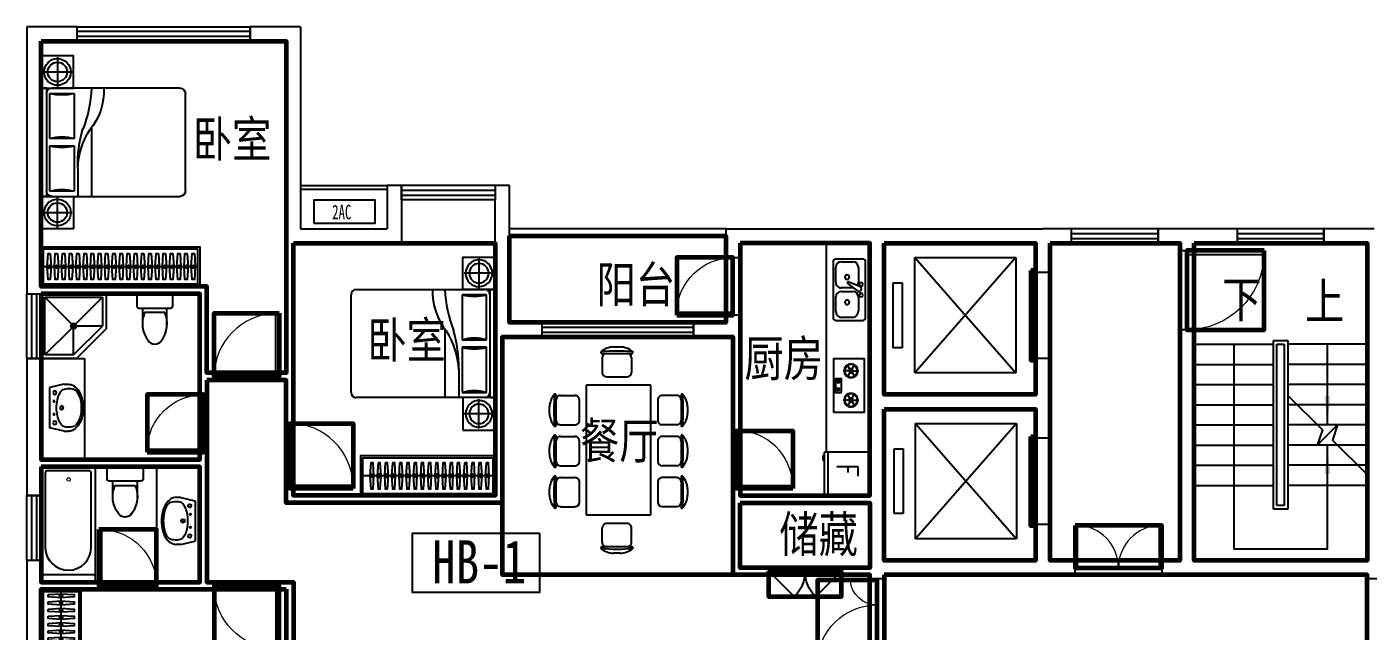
# Model space of a CAD drawing. Extents: x 4921149 to 4951650, y -958995 to -939494.
# Drawn here: x 4921149 to 4939764, y -947875 to -939494 of the extents above; entities that cross this region are included whole.
import ezdxf

# ---------------------------------------------------------------- set-up
doc = ezdxf.new("R2010")
doc.units = 0
doc.header["$MEASUREMENT"] = 0
doc.layers.get('0').update_dxf_attribs({"linetype": 'CONTINUOUS'})
for name, color, linetype in [('Balcony(阳台)', 11, 'CONTINUOUS'), ('Elec(电器)', 33, 'CONTINUOUS'), ('Furniture(家具)', 8, 'CONTINUOUS'), ('Lvtry(厨卫)', 136, 'CONTINUOUS'), ('STAIR', 3, 'CONTINUOUS'), ('Stair(楼梯)', 3, 'CONTINUOUS'), ('Text(文字)', 7, 'CONTINUOUS'), ('WALL', 2, 'CONTINUOUS'), ('WINDOW', 4, 'CONTINUOUS'), ('文字注明', 211, 'CONTINUOUS'), ('百叶', 24, 'CONTINUOUS')]:
    doc.layers.add(name, color=color, linetype=linetype)
for name, color, linetype, lineweight in [('GT_储藏间', 50, 'CONTINUOUS', 60), ('GT_卧室', 1, 'CONTINUOUS', 60), ('GT_卫生间', 5, 'CONTINUOUS', 60), ('GT_厨房', 4, 'CONTINUOUS', 60), ('GT_楼梯', 130, 'CONTINUOUS', 60), ('GT_电梯', 150, 'CONTINUOUS', 60), ('GT_过道', 30, 'CONTINUOUS', 60), ('GT_门', 245, 'CONTINUOUS', 60), ('GT_阳台', 6, 'CONTINUOUS', 60), ('GT_餐厅', 3, 'CONTINUOUS', 60)]:
    doc.layers.add(name, color=color, linetype=linetype, lineweight=lineweight)
doc.styles.add('-黑体', font='simhei.ttf', dxfattribs={"width": 0.8})
doc.styles.add('_ZBHZ', font='simhei.ttf', dxfattribs={"width": 0.8})

# ---------------------------------------------------------------- blocks, each defined once
blk = doc.blocks.new('空调室外机1')
at = {"ltscale": 0.5}
blk.add_lwpolyline([(0, -320), (850, -320), (850, 0), (0, 0)], close=True, dxfattribs=at)
at = {"ltscale": 0.5, "style": '_ZBHZ', "width": 0.65}
blk.add_text('2AC', height=200, dxfattribs=at).set_placement((253, -265))
blk = doc.blocks.new('_ARROW')
blk.add_solid([(0, 0), (-1, 0.1), (-1, -0.1)])
blk = doc.blocks.new('ccc')
at = {"layer": 'Furniture(家具)'}
for p, q in [((-225, 1180), (-225, 770)), ((-20, 975), (-430, 975)), ((-1928, 750), (-145, 750)), ((-72, 750), (-72, -750)), ((-72, 750), (0, 750)), ((0, 750), (0, -750)), ((-2000, -678), (-2000, 678)), ((-458, 678), (-458, 51)), ((-120, 678), (-458, 678)), ((-120, 51), (-120, 678)), ((-699, 196), (-699, -750)), ((-458, 51), (-120, 51)), ((-458, -51), (-458, -678)), ((-120, -51), (-458, -51)), ((-120, -678), (-120, -51)), ((-506, -352), (-506, -750)), ((-458, -678), (-120, -678)), ((-145, -750), (-1928, -750)), ((-450, -750), (-450, -1200)), ((0, -750), (-450, -750)), ((-225, -1180), (-225, -770)), ((-72, -750), (0, -750)), ((0, -1200), (0, -750)), ((-20, -975), (-430, -975)), ((-450, -1200), (0, -1200))]:
    blk.add_line(p, q, dxfattribs=at)
blk.add_lwpolyline([(-450, 750), (-450, 1200), (0, 1200), (0, 750)], close=True, dxfattribs=at)
for centre, radius, start, end in [((-225, 975), 185, 180.2522, 180), ((-225, 975), 135, 180.3469, 180), ((-1928, 678), 72.3, 90, 180), ((-18, 714), 852, 177.5673, 219.5461), ((1073, 831), 1773, 182.616, 201.4069), ((-145, 678), 72.3, 0, 90), ((-289, 1256), 602, 253.7398, 286.2602), ((-1574, -406), 1069, 2.229, 32.7075), ((-2367, -330), 1861, 359.3228, 16.0392), ((-289, -527), 602, 73.7398, 106.2602), ((-289, 527), 602, 253.7398, 286.2602), ((-1928, -678), 72.3, 180, 270), ((-289, -1256), 602, 73.7398, 106.2602), ((-145, -678), 72.3, 270, 0), ((-225, -975), 185, 180, 179.7478), ((-225, -975), 135, 180, 179.6531)]:
    blk.add_arc(centre, radius, start, end, dxfattribs=at)
blk = doc.blocks.new('*U33')
blk.add_line((-970, -275), (1170, -275))
for points in [[(-1000, 0), (1200, 0), (1200, -550), (-1000, -550)], [(-970, -30), (1170, -30), (1170, -520), (-970, -520)]]:
    blk.add_lwpolyline(points, close=True)
at = {"elevation": 0}
for points in [[(-874, -95), (-862, -275), (-874, -455), (-906, -455), (-918, -275), (-906, -95)], [(-774, -95), (-762, -275), (-774, -455), (-806, -455), (-818, -275), (-806, -95)], [(-674, -95), (-662, -275), (-674, -455), (-706, -455), (-718, -275), (-706, -95)], [(-574, -95), (-562, -275), (-574, -455), (-606, -455), (-618, -275), (-606, -95)], [(-474, -95), (-462, -275), (-474, -455), (-506, -455), (-518, -275), (-506, -95)], [(-374, -95), (-362, -275), (-374, -455), (-406, -455), (-418, -275), (-406, -95)], [(-274, -95), (-262, -275), (-274, -455), (-306, -455), (-318, -275), (-306, -95)], [(-174, -95), (-162, -275), (-174, -455), (-206, -455), (-218, -275), (-206, -95)], [(-74, -95), (-62, -275), (-74, -455), (-106, -455), (-118, -275), (-106, -95)], [(26, -95), (38, -275), (26, -455), (-6, -455), (-18, -275), (-6, -95)], [(126, -95), (138, -275), (126, -455), (94, -455), (82, -275), (94, -95)], [(226, -95), (238, -275), (226, -455), (194, -455), (182, -275), (194, -95)], [(326, -95), (338, -275), (326, -455), (294, -455), (282, -275), (294, -95)], [(426, -95), (438, -275), (426, -455), (394, -455), (382, -275), (394, -95)], [(526, -95), (538, -275), (526, -455), (494, -455), (482, -275), (494, -95)], [(626, -95), (638, -275), (626, -455), (594, -455), (582, -275), (594, -95)], [(726, -95), (738, -275), (726, -455), (694, -455), (682, -275), (694, -95)], [(826, -95), (838, -275), (826, -455), (794, -455), (782, -275), (794, -95)], [(926, -95), (938, -275), (926, -455), (894, -455), (882, -275), (894, -95)], [(1026, -95), (1038, -275), (1026, -455), (994, -455), (982, -275), (994, -95)], [(1126, -95), (1138, -275), (1126, -455), (1094, -455), (1082, -275), (1094, -95)]]:
    blk.add_lwpolyline(points, close=True, dxfattribs=at)
at = {"ltscale": 15, "elevation": 0}
for points in [[(-894, -255), (-886, -255), (-886, -295), (-894, -295)], [(-794, -255), (-786, -255), (-786, -295), (-794, -295)], [(-694, -255), (-686, -255), (-686, -295), (-694, -295)], [(-594, -255), (-586, -255), (-586, -295), (-594, -295)], [(-494, -255), (-486, -255), (-486, -295), (-494, -295)], [(-394, -255), (-386, -255), (-386, -295), (-394, -295)], [(-294, -255), (-286, -255), (-286, -295), (-294, -295)], [(-194, -255), (-186, -255), (-186, -295), (-194, -295)], [(-94, -255), (-86, -255), (-86, -295), (-94, -295)], [(6, -255), (14, -255), (14, -295), (6, -295)], [(106, -255), (114, -255), (114, -295), (106, -295)], [(206, -255), (214, -255), (214, -295), (206, -295)], [(306, -255), (314, -255), (314, -295), (306, -295)], [(406, -255), (414, -255), (414, -295), (406, -295)], [(506, -255), (514, -255), (514, -295), (506, -295)], [(606, -255), (614, -255), (614, -295), (606, -295)], [(706, -255), (714, -255), (714, -295), (706, -295)], [(806, -255), (814, -255), (814, -295), (806, -295)], [(906, -255), (914, -255), (914, -295), (906, -295)], [(1006, -255), (1014, -255), (1014, -295), (1006, -295)], [(1106, -255), (1114, -255), (1114, -295), (1106, -295)]]:
    blk.add_lwpolyline(points, close=True, dxfattribs=at)
blk = doc.blocks.new('*U36')
blk.add_line((-970, -275), (-130, -275))
for points in [[(-1000, 0), (-100, 0), (-100, -550), (-1000, -550)], [(-970, -30), (-130, -30), (-130, -520), (-970, -520)]]:
    blk.add_lwpolyline(points, close=True)
at = {"elevation": 0}
for points in [[(-874, -95), (-862, -275), (-874, -455), (-906, -455), (-918, -275), (-906, -95)], [(-774, -95), (-762, -275), (-774, -455), (-806, -455), (-818, -275), (-806, -95)], [(-674, -95), (-662, -275), (-674, -455), (-706, -455), (-718, -275), (-706, -95)], [(-574, -95), (-562, -275), (-574, -455), (-606, -455), (-618, -275), (-606, -95)], [(-474, -95), (-462, -275), (-474, -455), (-506, -455), (-518, -275), (-506, -95)], [(-374, -95), (-362, -275), (-374, -455), (-406, -455), (-418, -275), (-406, -95)], [(-274, -95), (-262, -275), (-274, -455), (-306, -455), (-318, -275), (-306, -95)], [(-174, -95), (-162, -275), (-174, -455), (-206, -455), (-218, -275), (-206, -95)]]:
    blk.add_lwpolyline(points, close=True, dxfattribs=at)
at = {"ltscale": 15, "elevation": 0}
for points in [[(-894, -255), (-886, -255), (-886, -295), (-894, -295)], [(-794, -255), (-786, -255), (-786, -295), (-794, -295)], [(-694, -255), (-686, -255), (-686, -295), (-694, -295)], [(-594, -255), (-586, -255), (-586, -295), (-594, -295)], [(-494, -255), (-486, -255), (-486, -295), (-494, -295)], [(-394, -255), (-386, -255), (-386, -295), (-394, -295)], [(-294, -255), (-286, -255), (-286, -295), (-294, -295)], [(-194, -255), (-186, -255), (-186, -295), (-194, -295)]]:
    blk.add_lwpolyline(points, close=True, dxfattribs=at)
blk = doc.blocks.new('$plan$00001638')
for p, q in [((1415, 319), (375, 319)), ((1444, -289), (1445, 289)), ((387, -319), (1414, -319))]:
    blk.add_line(p, q)
blk.add_lwpolyline([(0, 375), (1500, 375), (1500, -375), (0, -375)], close=True)
at = {"lineweight": 13}
blk.add_circle((1324, -6), 25, dxfattribs=at)
for centre, radius, start, end in [((383, 0), 319, 91.3982, 270.6999), ((1415, 289), 30, 359.9714, 89.9956), ((1414, -289), 30, 270.0057, 359.9714)]:
    blk.add_arc(centre, radius, start, end)
blk = doc.blocks.new('$plan$00001613')
at = {"layer": 'Lvtry(厨卫)'}
for p, q in [((-260, -140), (-260, 140)), ((-200, 170), (-200, -170))]:
    blk.add_line(p, q, dxfattribs=at)
blk.add_lwpolyline([(-430, -170), (-200, -170), (-200, -220, 0.414214), (-170, -250), (-30, -250, 0.414214), (0, -220), (0, 220, 0.414214), (-30, 250), (-170, 250, 0.414214), (-200, 220), (-200, 170), (-430, 170)], format="xyb", dxfattribs=at)
for centre, radius, start, end in [((-590, 0), 110, 123.4509, 236.5491), ((-413, -227), 398, 67.4505, 126.6381), ((-413, 227), 398, 233.3619, 292.5495)]:
    blk.add_arc(centre, radius, start, end, dxfattribs=at)
blk = doc.blocks.new('$plan$00000344')
for p, q in [((-280, -10), (-280, 0)), ((280, 0), (280, -10)), ((-251, -189), (-251, -186)), ((-248, -183), (-250, -185))]:
    blk.add_line(p, q)
for points in [[(-280, 0), (280, 0)], [(-326, -200), (-280, -5)], [(326, -204), (280, -5)]]:
    blk.add_lwpolyline(points)
for points in [[(253, -188, 0.098208), (193, -141, 0.066287), (110, -111, 0.052428), (0, -100, 0.052428), (-110, -111, 0.066287), (-193, -141, 0.093876), (-251, -186, 0.171377)], [(-326, -200, 0.008223), (-326, -204, 0.149285)], [(-326, -266, 0.149285), (-304, -337, 0.107079), (-231, -408, 0.075625), (-131, -450, 0.062436), (-1, -467, 0.062436), (130, -452, 0.075625), (230, -410, 0.107079), (304, -339, 0.149285), (326, -268, 0.005205), (326, -266, 0.086596)], [(-250, -358, 0.091341), (-193, -401, 0.066287), (-110, -431, 0.052428), (0, -442, 0.052428), (110, -431, 0.066287), (193, -401, 0.091756), (250, -358, 0.171377)]]:
    blk.add_lwpolyline(points, format="xyb")
at = {"flags": 128}
for points in [[(-326, -204), (-326, -268)], [(326, -204), (326, -268)]]:
    blk.add_lwpolyline(points, dxfattribs=at)
for points in [[(-253, -188, 0.172546), (-250, -358, 0.726395)], [(253, -188, -0.172546), (250, -358, -0.726395)]]:
    blk.add_lwpolyline(points, format="xyb", dxfattribs=at)
for centre, radius in [((-210, -75), 24), ((-210, -75), 24), ((-210, -75), 24), ((-90, -65), 10), ((0, -170), 25), ((90, -65), 10), ((210, -75), 24)]:
    blk.add_circle(centre, radius)
at = {"lineweight": 13}
blk.add_circle((0, -170), 15, dxfattribs=at)
blk.add_arc((-250, -186), 1, 131.3224, 180)
blk = doc.blocks.new('*U35')
blk.add_line((-970, -275), (841, -275))
for points in [[(-1000, 0), (871, 0), (871, -550), (-1000, -550)], [(-970, -30), (841, -30), (841, -520), (-970, -520)]]:
    blk.add_lwpolyline(points, close=True)
at = {"elevation": 0}
for points in [[(-874, -95), (-862, -275), (-874, -455), (-906, -455), (-918, -275), (-906, -95)], [(-774, -95), (-762, -275), (-774, -455), (-806, -455), (-818, -275), (-806, -95)], [(-674, -95), (-662, -275), (-674, -455), (-706, -455), (-718, -275), (-706, -95)], [(-574, -95), (-562, -275), (-574, -455), (-606, -455), (-618, -275), (-606, -95)], [(-474, -95), (-462, -275), (-474, -455), (-506, -455), (-518, -275), (-506, -95)], [(-374, -95), (-362, -275), (-374, -455), (-406, -455), (-418, -275), (-406, -95)], [(-274, -95), (-262, -275), (-274, -455), (-306, -455), (-318, -275), (-306, -95)], [(-174, -95), (-162, -275), (-174, -455), (-206, -455), (-218, -275), (-206, -95)], [(-74, -95), (-62, -275), (-74, -455), (-106, -455), (-118, -275), (-106, -95)], [(26, -95), (38, -275), (26, -455), (-6, -455), (-18, -275), (-6, -95)], [(126, -95), (138, -275), (126, -455), (94, -455), (82, -275), (94, -95)], [(226, -95), (238, -275), (226, -455), (194, -455), (182, -275), (194, -95)], [(326, -95), (338, -275), (326, -455), (294, -455), (282, -275), (294, -95)], [(426, -95), (438, -275), (426, -455), (394, -455), (382, -275), (394, -95)], [(526, -95), (538, -275), (526, -455), (494, -455), (482, -275), (494, -95)], [(626, -95), (638, -275), (626, -455), (594, -455), (582, -275), (594, -95)], [(726, -95), (738, -275), (726, -455), (694, -455), (682, -275), (694, -95)]]:
    blk.add_lwpolyline(points, close=True, dxfattribs=at)
at = {"ltscale": 15, "elevation": 0}
for points in [[(-894, -255), (-886, -255), (-886, -295), (-894, -295)], [(-794, -255), (-786, -255), (-786, -295), (-794, -295)], [(-694, -255), (-686, -255), (-686, -295), (-694, -295)], [(-594, -255), (-586, -255), (-586, -295), (-594, -295)], [(-494, -255), (-486, -255), (-486, -295), (-494, -295)], [(-394, -255), (-386, -255), (-386, -295), (-394, -295)], [(-294, -255), (-286, -255), (-286, -295), (-294, -295)], [(-194, -255), (-186, -255), (-186, -295), (-194, -295)], [(-94, -255), (-86, -255), (-86, -295), (-94, -295)], [(6, -255), (14, -255), (14, -295), (6, -295)], [(106, -255), (114, -255), (114, -295), (106, -295)], [(206, -255), (214, -255), (214, -295), (206, -295)], [(306, -255), (314, -255), (314, -295), (306, -295)], [(406, -255), (414, -255), (414, -295), (406, -295)], [(506, -255), (514, -255), (514, -295), (506, -295)], [(606, -255), (614, -255), (614, -295), (606, -295)], [(706, -255), (714, -255), (714, -295), (706, -295)]]:
    blk.add_lwpolyline(points, close=True, dxfattribs=at)
blk = doc.blocks.new('$plan$00002156')
for p, q in [((-450, 450, 0), (450, 450, 0)), ((-450, -450, 0), (-450, 450, 0)), ((-400, 400, 0), (400, 400, 0)), ((-400, 400, 0), (-26.2175, 26.2175, 0)), ((-400, -400, 0), (-400, 400, 0)), ((26.4075, 26.41, 0), (400, 400, 0)), ((400, 400, 0), (400, 0, 0)), ((450, 450, 0), (450, -37.5, 0)), ((0, 0, 0), (-25, 0, 0)), ((0, 0, 0), (0, 25, 0)), ((25, 0, 0), (0, 0, 0)), ((0, -25, 0), (0, 0, 0)), ((0, -400, 0), (400, 0, 0)), ((400, 0, 0), (37.5, 0, 0)), ((-400, -400, 0), (-26.5225, -26.5225, 0)), ((0, -400, 0), (0, -37.5, 0)), ((37.5, -450, 0), (450, -37.5, 0)), ((37.5, -450, 0), (-450, -450, 0)), ((0, -400, 0), (-400, -400, 0))]:
    blk.add_line(p, q)
for radius in [37.5, 25]:
    blk.add_circle((0, 0, 0), radius)
blk = doc.blocks.new('hg')
at = {"layer": 'Furniture(家具)'}
for p, q in [((24026026, 58733938), (24026440, 58733938)), ((24026030, 58733878), (24026030, 58733675)), ((24026188, 58734028), (24026278, 58734028)), ((24026435, 58733878), (24026435, 58733675)), ((24026706, 58733497), (24025806, 58733497)), ((24025806, 58733497), (24025806, 58731697)), ((24026091, 58733614), (24026375, 58733614)), ((24026706, 58731697), (24026706, 58733497)), ((24025389, 58732944), (24025389, 58733358)), ((24025449, 58733353), (24025652, 58733353)), ((24027063, 58733353), (24026861, 58733353)), ((24027124, 58733358), (24027124, 58732944)), ((24025299, 58733106), (24025299, 58733195)), ((24025713, 58733009), (24025713, 58733293)), ((24026800, 58733293), (24026800, 58733009)), ((24027214, 58733195), (24027214, 58733106)), ((24025449, 58732948), (24025652, 58732948)), ((24027063, 58732948), (24026861, 58732948)), ((24025389, 58732376), (24025389, 58732790)), ((24025449, 58732785), (24025652, 58732785)), ((24027063, 58732785), (24026861, 58732785)), ((24027124, 58732790), (24027124, 58732376)), ((24025299, 58732538), (24025299, 58732627)), ((24025713, 58732441), (24025713, 58732724)), ((24026800, 58732724), (24026800, 58732441)), ((24027214, 58732627), (24027214, 58732538)), ((24025449, 58732380), (24025652, 58732380)), ((24027063, 58732380), (24026861, 58732380)), ((24025389, 58731807), (24025389, 58732221)), ((24025449, 58732217), (24025652, 58732217)), ((24027063, 58732217), (24026861, 58732217)), ((24027124, 58732221), (24027124, 58731807)), ((24025299, 58731970), (24025299, 58732059)), ((24025713, 58731873), (24025713, 58732156)), ((24026800, 58732156), (24026800, 58731873)), ((24027214, 58732059), (24027214, 58731970)), ((24025449, 58731812), (24025652, 58731812)), ((24027063, 58731812), (24026861, 58731812)), ((24025806, 58731697), (24026706, 58731697)), ((24026030, 58731316), (24026030, 58731518)), ((24026375, 58731579), (24026091, 58731579)), ((24026435, 58731316), (24026435, 58731518)), ((24026440, 58731255), (24026026, 58731255)), ((24026278, 58731165), (24026188, 58731165))]:
    blk.add_line(p, q, dxfattribs=at)
for centre, major_axis, start_param, end_param in [((24026018, 58733953), (6.36, 6.36), 1.49621, 2.75186), ((24026026, 58733956), (12.7, 12.7), 2.75186, 3.926991), ((24026197, 58733744), (256, 123), 1.153547, 1.833551), ((24026233, 58731528), (2441, 0), 1.480078, 1.661511), ((24026091, 58733878), (30.3, 52.7), 0.522128, 2.092924), ((24026269, 58733744), (-263, 108), 4.391834, 5.071839), ((24026375, 58733878), (-30.3, 52.7), 4.190261, 5.761057), ((24026440, 58733956), (-12.7, 12.7), 2.356194, 3.531325), ((24026448, 58733953), (-6.36, 6.36), 3.531325, 4.786975), ((24026091, 58733675), (60.2, 8.3), 3.005249, 4.576045), ((24026375, 58733675), (-60.2, 8.3), 1.707141, 3.277937), ((24025582, 58733187), (-277, 62), -0.489848, 0.190157), ((24027799, 58733151), (-2441, 0), -0.090714, 0.09072), ((24025374, 58733366), (6.36, 6.36), 0.389732, 1.645382), ((24025371, 58733358), (-7.5, 16.4), 4.284801, 5.459931), ((24025449, 58733293), (-60.2, 8.3), -1.434452, 0.136345), ((24025652, 58733293), (60.2, 8.3), -0.136344, 1.434453), ((24026861, 58733293), (-60.2, 8.3), -1.434452, 0.136345), ((24027063, 58733293), (60.2, 8.3), -0.136344, 1.434453), ((24027142, 58733358), (7.5, 16.4), 0.823254, 1.998385), ((24027139, 58733366), (-6.36, 6.36), 4.637803, 5.893453), ((24026930, 58733187), (277, 62), -0.190155, 0.48985), ((24024714, 58733151), (-2441, 0), 3.050879, 3.232313), ((24025582, 58733115), (277, 62), 2.951437, 3.631442), ((24025374, 58732936), (6.36, 6.36), 3.067007, 4.322657), ((24025371, 58732944), (12.7, 12.7), 4.322657, 5.497787), ((24025449, 58733009), (-30.3, 52.7), 1.048668, 2.619465), ((24025652, 58733009), (30.3, 52.7), 3.663721, 5.234517), ((24026861, 58733009), (-30.3, 52.7), 1.048668, 2.619465), ((24027063, 58733009), (30.3, 52.7), 3.663721, 5.234517), ((24027142, 58732944), (-12.7, 12.7), 0.785398, 1.960529), ((24027139, 58732936), (-6.36, 6.36), 1.960529, 3.216179), ((24026930, 58733115), (-277, 62), 2.651744, 3.331749), ((24025582, 58732618), (-277, 62), -0.489848, 0.190157), ((24027799, 58732583), (-2441, 0), -0.090714, 0.09072), ((24025374, 58732798), (6.36, 6.36), 0.389732, 1.645382), ((24025371, 58732790), (-7.5, 16.4), 4.284801, 5.459931), ((24025449, 58732724), (-60.2, 8.3), -1.434452, 0.136345), ((24025652, 58732724), (60.2, 8.3), -0.136344, 1.434453), ((24026861, 58732724), (-60.2, 8.3), -1.434452, 0.136345), ((24027063, 58732724), (60.2, 8.3), -0.136344, 1.434453), ((24027142, 58732790), (7.5, 16.4), 0.823254, 1.998385), ((24027139, 58732798), (-6.36, 6.36), 4.637803, 5.893453), ((24024714, 58732583), (-2441, 0), 3.050879, 3.232313), ((24026930, 58732618), (277, 62), -0.190155, 0.48985), ((24025582, 58732547), (277, 62), 2.951437, 3.631442), ((24025371, 58732376), (12.7, 12.7), 4.322657, 5.497787), ((24025449, 58732441), (24.7, 55.5), 1.989109, 3.559905), ((24025652, 58732441), (-24.7, 55.5), 2.723281, 4.294077), ((24026861, 58732441), (24.7, 55.5), 1.989109, 3.559905), ((24027063, 58732441), (-24.7, 55.5), 2.723281, 4.294077), ((24027142, 58732376), (-12.7, 12.7), 0.785398, 1.960529), ((24026930, 58732547), (-277, 62), 2.651744, 3.331749), ((24025582, 58732050), (-277, 62), -0.489848, 0.190157), ((24027799, 58732014), (-2441, 0), -0.090714, 0.09072), ((24025374, 58732367), (6.36, 6.36), 3.067007, 4.322657), ((24025374, 58732230), (-6.36, 6.36), -1.181064, 0.074586), ((24025371, 58732221), (-12.7, 12.7), 3.926991, 5.102121), ((24025449, 58732156), (-24.7, 55.5), -0.418311, 1.152485), ((24025652, 58732156), (24.7, 55.5), -1.152484, 0.418312), ((24026861, 58732156), (-24.7, 55.5), -0.418311, 1.152485), ((24027063, 58732156), (24.7, 55.5), -1.152484, 0.418312), ((24027142, 58732221), (12.7, 12.7), 1.181064, 2.356194), ((24027139, 58732367), (-6.36, 6.36), 1.960529, 3.216179), ((24027139, 58732230), (6.36, 6.36), 6.208599, 7.464249), ((24026930, 58732050), (277, 62), -0.190155, 0.48985), ((24024714, 58732014), (-2441, 0), 3.050879, 3.232313), ((24025582, 58731979), (277, 62), 2.951437, 3.631442), ((24025371, 58731807), (7.5, 16.4), 3.964847, 5.139977), ((24025449, 58731873), (60.2, 8.3), 3.005249, 4.576045), ((24025652, 58731873), (-60.2, 8.3), 1.707141, 3.277937), ((24026861, 58731873), (60.2, 8.3), 3.005249, 4.576045), ((24027063, 58731873), (-60.2, 8.3), 1.707141, 3.277937), ((24027142, 58731807), (-7.5, 16.4), 1.143208, 2.318338), ((24026930, 58731979), (-277, 62), 2.651744, 3.331749), ((24025374, 58731799), (-6.36, 6.36), 1.49621, 2.75186), ((24027139, 58731799), (6.36, 6.36), 3.531325, 4.786975), ((24026091, 58731518), (-60.2, 8.3), -1.434452, 0.136345), ((24026375, 58731518), (60.2, 8.3), -0.136344, 1.434453), ((24026026, 58731237), (12.7, 12.7), 0.785398, 1.960529), ((24026091, 58731316), (24.7, 55.5), 1.989109, 3.559905), ((24026375, 58731316), (-24.7, 55.5), 2.723281, 4.294077), ((24026440, 58731237), (-12.7, 12.7), 4.322657, 5.497787), ((24026018, 58731241), (-6.36, 6.36), 0.389732, 1.645382), ((24026233, 58733665), (2441, 0), 4.621669, 4.803103), ((24026197, 58731449), (88, 270), 2.745726, 3.425731), ((24026269, 58731449), (-114, 260), 2.758528, 3.438532), ((24026448, 58731241), (6.36, 6.36), 4.637803, 5.893453)]:
    blk.add_ellipse(centre, major_axis=major_axis, ratio=1, start_param=start_param, end_param=end_param, dxfattribs=at)
at = {"layer": 'Furniture(家具)', "width": 0.8, "flags": 9}
for tag in ['YSIZE', 'XSIZE']:
    blk.add_attdef(tag, (24026235, 58732576), '', height=0.45, rotation=270, dxfattribs=at)
blk = doc.blocks.new('*U15')
at = {"linetype": 'Continuous'}
for p, q in [((0, -62), (0, -438)), ((812, -25), (37, -25)), ((112, -125), (325, -125)), ((387, -97), (314, -267)), ((336, -279), (447, -132)), ((422, -84), (440, -94)), ((525, -125), (724, -125)), ((850, -438), (850, -62)), ((37, -363), (37, -200)), ((314, -267), (336, -279)), ((400, -201), (400, -363)), ((450, -363), (450, -200)), ((812, -200), (812, -363)), ((37, -475), (812, -475)), ((325, -438), (112, -438)), ((724, -438), (525, -438))]:
    blk.add_line(p, q, dxfattribs=at)
for centre, radius, start, end in [((37, -62), 37.4, 90, 180), ((112, -200), 74.9, 90, 180), ((350, -87), 25, 1.8055, 0), ((325, -200), 74.9, 56.607, 90), ((410, -106), 25, 60, 159.4623), ((427, -116), 25, 320.5377, 60), ((525, -200), 74.9, 90, 180), ((500, -87), 25, 180, 178.1945), ((726, -212), 86.9, 7.9611, 91.1722), ((812, -62), 37.4, 0, 90), ((112, -363), 74.9, 180, 270), ((250, -281), 31.2, 0.8058, 0), ((325, -363), 74.9, 270, 0), ((525, -363), 74.9, 180, 270), ((600, -281), 31.2, 180, 179.1942), ((726, -351), 86.9, 268.8278, 352.0389), ((37, -438), 37.4, 180, 270), ((812, -438), 37.4, 270, 0)]:
    blk.add_arc(centre, radius, start, end, dxfattribs=at)
blk = doc.blocks.new('*U16')
for p, q in [((148, -218), (78, -178)), ((172, -204), (172, -124)), ((197, -218), (266, -178)), ((553, -218), (484, -178)), ((578, -204), (578, -124)), ((602, -218), (672, -178)), ((148, -246), (78, -286)), ((172, -260), (172, -340)), ((197, -246), (266, -286)), ((553, -246), (484, -286)), ((578, -260), (578, -340)), ((602, -246), (672, -286))]:
    blk.add_line(p, q)
for points in [[(0, -470), (750, -470), (750, -50), (0, -50)], [(279, -365), (465, -365), (465, -447), (279, -447)]]:
    blk.add_lwpolyline(points, close=True)
for centre, radius in [((172, -232), 95.8), ((172, -232), 88.3), ((578, -232), 95.8), ((578, -232), 88.3), ((172, -232), 28.3), ((172, -232), 20.8), ((578, -232), 28.3), ((578, -232), 20.8), ((321, -408), 18.8), ((321, -408), 13.8), ((429, -408), 18.8), ((429, -408), 13.8)]:
    blk.add_circle(centre, radius)
blk = doc.blocks.new('*U18')
for p, q in [((-300, 0), (-300, -630)), ((300, 0), (-300, 0)), ((300, 0), (300, -630)), ((30, -162), (-98, -162)), ((-98, -162), (-98, -457)), ((-21, -303), (-98, -303)), ((300, -580), (-300, -580)), ((300, -630), (-300, -630)), ((-258, -630), (-258, -650)), ((-187, -650), (-258, -650)), ((-187, -630), (-187, -650))]:
    blk.add_line(p, q)
blk = doc.blocks.new('$TCHSYS$WIN2D')
for p, q in [((-0.5, 0.5), (0.5, 0.5)), ((-0.5, 0.5), (-0.5, -0.5)), ((0.5, 0.5), (0.5, -0.5)), ((0.5, 0.1667), (-0.5, 0.1667)), ((0.5, -0.1667), (-0.5, -0.1667)), ((-0.5, -0.5), (0.5, -0.5))]:
    blk.add_line(p, q)
blk = doc.blocks.new('$DorLib2D$00000001')
for p, q in [((0.45, 0.975), (0.5, 0.975)), ((0.45, 0), (0.45, 0.975)), ((0.5, 0), (0.5, 0.975)), ((0.5, 0), (0.45, 0))]:
    blk.add_line(p, q)
at = {"lineweight": 13}
blk.add_arc((0.475, 0), 0.975, 91.4693, 180, dxfattribs=at)
blk = doc.blocks.new('$DorLib2D$00000025')
at = {"const_width": 0.02}
for points in [[(0.481, -0.001), (0.481, 0.691)], [(-0.481, 0.001), (-0.481, 0.308)]]:
    blk.add_lwpolyline(points, dxfattribs=at)
at = {"lineweight": 13}
for centre, radius, start, end in [((0.505, -0.002), 0.699, 91.9397, 179.7238), ((-0.501, 0.003), 0.307, 359.7899, 85.7508)]:
    blk.add_arc(centre, radius, start, end, dxfattribs=at)
blk = doc.blocks.new('$DorLib2D$00000116')
at = {"color": 0}
for p, q in [((-0.5, 0), (-0.146, 0.354)), ((0.5, 0), (0.146, 0.354))]:
    blk.add_line(p, q, dxfattribs=at)
for centre, start, end in [((-0.5, 0), 0, 45), ((0.5, 0), 135, 180)]:
    blk.add_arc(centre, 0.5, start, end, dxfattribs=at)
blk = doc.blocks.new('$TCHSYS$LDOR22D')
for p, q in [((-0.517, 0.833), (-0.017, 0.833)), ((-0.517, 0.833), (-0.517, 0.667)), ((-0.017, 0.833), (-0.017, 0.667)), ((0.017, 0.833), (0.017, 0.667)), ((0.017, 0.833), (0.517, 0.833)), ((0.517, 0.833), (0.517, 0.667)), ((-0.517, 0.667), (-0.017, 0.667)), ((0.017, 0.667), (0.517, 0.667)), ((-0.5, 0.5), (0.5, 0.5))]:
    blk.add_line(p, q)
blk = doc.blocks.new('$DorLib2D$00000002')
for p, q in [((-0.5, 0), (-0.5, 0.4875)), ((-0.475, 0.4875), (-0.5, 0.4875)), ((-0.475, 0), (-0.475, 0.4875)), ((0.475, 0), (0.475, 0.4875)), ((0.475, 0.4875), (0.5, 0.4875)), ((0.5, 0), (0.5, 0.4875)), ((-0.5, 0), (-0.475, 0)), ((0.5, 0), (0.475, 0))]:
    blk.add_line(p, q)
at = {"lineweight": 13}
for centre, start, end in [((-0.4875, 0), 0, 88.53072), ((0.4875, 0), 91.46928, 180)]:
    blk.add_arc(centre, 0.4875, start, end, dxfattribs=at)

msp = doc.modelspace()

# ---------------------------------------------------------------- linework, layer by layer
at = {"layer": 'Balcony(阳台)'}
for p, q in [((4930849, -942295), (4927849, -942295)), ((4930849, -942395), (4927849, -942395))]:
    msp.add_line(p, q, dxfattribs=at)
at = {"layer": 'GT_储藏间'}
msp.add_lwpolyline([(4931049, -946095), (4932849, -946095), (4932849, -946995), (4931049, -946995), (4931049, -946095)], dxfattribs=at)
at = {"layer": 'GT_卧室'}
for points in [[(4921349, -939694), (4924749, -939694), (4924749, -944295), (4923649, -944295), (4923649, -943095), (4921349, -943095), (4921349, -939694)], [(4924849, -942495), (4927649, -942495), (4927649, -945995), (4924849, -945995), (4924849, -942495)], [(4924749, -947295), (4924749, -952395), (4921349, -952395), (4921349, -947295), (4924749, -947295)]]:
    msp.add_lwpolyline(points, dxfattribs=at)
at = {"layer": 'GT_卫生间'}
for points in [[(4921349, -943195), (4921349, -945495), (4923549, -945495), (4923549, -943195), (4921349, -943195)], [(4921349, -945595), (4921349, -947195), (4923549, -947195), (4923549, -945595), (4921349, -945595)]]:
    msp.add_lwpolyline(points, dxfattribs=at)
at = {"layer": 'GT_厨房'}
msp.add_lwpolyline([(4931049, -942495), (4931049, -945995), (4932849, -945995), (4932849, -942495), (4931049, -942495)], dxfattribs=at)
at = {"layer": 'GT_楼梯'}
msp.add_lwpolyline([(4937349, -942495), (4939749, -942495), (4939749, -946895), (4937349, -946895), (4937349, -942495)], dxfattribs=at)
at = {"layer": 'GT_电梯'}
for points in [[(4933049, -942495), (4935149, -942495), (4935149, -944595), (4933049, -944595), (4933049, -942495)], [(4933049, -944795), (4935149, -944795), (4935149, -946895), (4933049, -946895), (4933049, -944795)]]:
    msp.add_lwpolyline(points, dxfattribs=at)
at = {"layer": 'GT_过道'}
for points in [[(4935349, -942495), (4937149, -942495), (4937149, -946895), (4935349, -946895), (4935349, -942495)], [(4923649, -944395), (4923649, -947195), (4924849, -947195), (4924849, -948395), (4932849, -948395), (4932849, -947095), (4927749, -947095), (4927749, -946095), (4924749, -946095), (4924749, -944395), (4923649, -944395)], [(4933049, -947095), (4933049, -948395), (4939749, -948370), (4939749, -947095), (4933049, -947095)]]:
    msp.add_lwpolyline(points, dxfattribs=at)
at = {"layer": 'GT_门'}
for points in [[(4938322, -942595), (4937249, -942595), (4937249, -943695), (4938322, -943695), (4938322, -942595)], [(4930169, -943495), (4930949, -943495), (4930949, -942695), (4930170, -942695), (4930170, -943495)], [(4935083, -942875), (4935083, -944115), (4935116, -944115), (4935116, -942895), (4935116, -942875), (4935083, -942875)], [(4924649, -943467), (4924649, -944345), (4923749, -944345), (4923749, -943467), (4924649, -943467)], [(4922819, -945395), (4923599, -945395), (4923599, -944595), (4922819, -944595), (4922819, -945395)], [(4925677, -945895), (4924799, -945895), (4924799, -944995), (4925677, -944995), (4925677, -945895)], [(4931779, -945895), (4930999, -945895), (4930999, -945095), (4931779, -945095), (4931779, -945895)], [(4935083, -945175), (4935116, -945175), (4935116, -946415), (4935083, -946415), (4935083, -945175)], [(4922149, -946465), (4922149, -947245), (4922949, -947245), (4922949, -946465), (4922149, -946465)], [(4935699, -946410), (4935699, -946995), (4936899, -946995), (4936899, -946410), (4935729, -946410), (4935699, -946410)], [(4931449, -947045), (4932449, -947045), (4932449, -947398), (4931449, -947398), (4931449, -947045)], [(4924649, -948122), (4924649, -947245), (4923749, -947245), (4923749, -948122), (4924649, -948122)], [(4932114, -948322), (4932951, -948322), (4932951, -947168), (4932121, -947168), (4932121, -948322)]]:
    msp.add_lwpolyline(points, dxfattribs=at)
at = {"layer": 'GT_阳台'}
msp.add_lwpolyline([(4927849, -942395), (4930849, -942395), (4930849, -943595), (4927849, -943595), (4927849, -942645), (4927849, -942395)], dxfattribs=at)
at = {"layer": 'GT_餐厅'}
msp.add_lwpolyline([(4930949, -947095), (4927749, -947095), (4927749, -943795), (4930949, -943795), (4930949, -947095)], dxfattribs=at)
at = {"layer": 'Lvtry(厨卫)'}
msp.add_line((4932249, -945395), (4932249, -942495), dxfattribs=at)
for points in [[(4921949, -944095), (4921949, -945495), (4921349, -945495), (4921349, -944095)], [(4921349, -947195), (4921349, -945595), (4922099, -945595), (4922099, -947195)], [(4922949, -945595), (4922949, -947195), (4923549, -947195), (4923549, -945595)]]:
    msp.add_lwpolyline(points, close=True, dxfattribs=at)
at = {"layer": 'STAIR'}
for p, q in [((4933474, -942695), (4934874, -942695)), ((4933474, -944295), (4933474, -942695)), ((4933474, -942695), (4934874, -944295)), ((4934874, -942695), (4933474, -944295)), ((4934874, -942695), (4934874, -944295)), ((4933174, -943045), (4933299, -943045)), ((4933174, -943945), (4933174, -943045)), ((4933299, -943045), (4933299, -943945)), ((4933299, -943945), (4933174, -943945)), ((4934874, -944295), (4933474, -944295)), ((4933484, -944995), (4934884, -944995)), ((4933484, -946595), (4933484, -944995)), ((4933484, -944995), (4934884, -946595)), ((4934884, -944995), (4933484, -946595)), ((4934884, -944995), (4934884, -946595)), ((4933184, -945345), (4933309, -945345)), ((4933184, -946245), (4933184, -945345)), ((4933309, -945345), (4933309, -946245)), ((4933309, -946245), (4933184, -946245)), ((4934884, -946595), (4933484, -946595))]:
    msp.add_line(p, q, dxfattribs=at)
at = {"layer": 'Stair(楼梯)'}
for p, q in [((4937349, -943895), (4938449, -943895)), ((4938449, -946185), (4938449, -943845)), ((4938449, -943845), (4938649, -943845)), ((4938499, -946135), (4938499, -943895)), ((4938499, -943895), (4938599, -943895)), ((4938599, -943895), (4938599, -946135)), ((4938649, -943845), (4938649, -946185)), ((4939749, -943895), (4938649, -943895)), ((4939199, -945015), (4939199, -943895)), ((4937349, -944175), (4938449, -944175)), ((4939749, -944175), (4938649, -944175)), ((4937349, -944455), (4938449, -944455)), ((4939749, -944455), (4938649, -944455)), ((4937349, -944735), (4938449, -944735)), ((4939749, -944735), (4938649, -944735)), ((4937349, -945015), (4938449, -945015)), ((4939749, -945015), (4938649, -945015)), ((4937349, -945295), (4938449, -945295)), ((4939749, -945295), (4938649, -945295)), ((4937349, -945575), (4938449, -945575)), ((4939749, -945575), (4938649, -945575)), ((4937349, -945855), (4938449, -945855)), ((4939749, -945855), (4938649, -945855)), ((4938649, -946185), (4938449, -946185)), ((4938599, -946135), (4938499, -946135))]:
    msp.add_line(p, q, dxfattribs=at)
for points in [[(4937899, -943895), (4937899, -946735), (4939199, -946735), (4939199, -945295)], [(4938649, -944605), (4939129, -945084), (4939058, -945296), (4939341, -945013), (4939270, -945225), (4939749, -945705)]]:
    msp.add_lwpolyline(points, dxfattribs=at)
at = {"layer": 'WALL'}
for p, q in [((4921849, -939494), (4921149, -939494)), ((4921149, -939494), (4921149, -943195)), ((4921849, -939694), (4921849, -939494)), ((4924949, -939494), (4924249, -939494)), ((4924249, -939494), (4924249, -939694)), ((4924949, -939494), (4924949, -942295)), ((4921349, -939694), (4921849, -939694)), ((4921349, -939694), (4921349, -943095)), ((4924249, -939694), (4924749, -939694)), ((4924749, -939694), (4924749, -942395)), ((4926349, -941695), (4926149, -941695)), ((4926149, -941695), (4926149, -942295)), ((4926349, -941895), (4926349, -941695)), ((4927849, -941695), (4927649, -941695)), ((4927649, -941695), (4927649, -941895)), ((4927849, -943595), (4927849, -941695)), ((4926349, -941895), (4926349, -942495)), ((4927649, -943695), (4927649, -941895)), ((4924949, -942295), (4926149, -942295)), ((4930849, -942295), (4930849, -942695)), ((4930849, -942295), (4932949, -942295)), ((4932949, -942295), (4935249, -942295)), ((4935649, -942295), (4935249, -942295)), ((4935649, -942495), (4935649, -942295)), ((4937249, -942295), (4936849, -942295)), ((4936849, -942295), (4936849, -942495)), ((4937949, -942295), (4937249, -942295)), ((4937949, -942495), (4937949, -942295)), ((4939849, -942295), (4939149, -942295)), ((4939149, -942295), (4939149, -942495)), ((4924749, -942395), (4924749, -944295)), ((4924849, -942495), (4924849, -944395)), ((4924849, -942495), (4926349, -942495)), ((4931049, -942695), (4931049, -942495)), ((4931049, -942495), (4932849, -942495)), ((4932849, -942495), (4932849, -944695)), ((4933049, -942495), (4933049, -944595)), ((4933049, -942495), (4935149, -942495)), ((4935149, -942495), (4935149, -942895)), ((4935349, -942895), (4935349, -942495)), ((4935349, -942495), (4935649, -942495)), ((4936849, -942495), (4937149, -942495)), ((4937149, -942495), (4937149, -942595)), ((4937349, -942495), (4937949, -942495)), ((4937349, -942595), (4937349, -942495)), ((4939149, -942495), (4939749, -942495)), ((4939749, -942495), (4939749, -946095)), ((4937149, -942595), (4937349, -942595)), ((4930849, -942695), (4931049, -942695)), ((4935149, -942895), (4935349, -942895)), ((4921149, -943195), (4921349, -943195)), ((4921349, -943095), (4923649, -943095)), ((4921349, -943195), (4923549, -943195)), ((4923549, -943195), (4923549, -944395)), ((4923649, -943095), (4923649, -944295)), ((4928299, -943595), (4927849, -943595)), ((4928299, -943795), (4928299, -943595)), ((4930849, -943595), (4930399, -943595)), ((4930399, -943595), (4930399, -943795)), ((4931049, -943495), (4930849, -943495)), ((4930849, -943495), (4930849, -943595)), ((4931049, -943695), (4931049, -943495)), ((4927649, -945995), (4927649, -943695)), ((4927749, -946095), (4927749, -943795)), ((4927749, -943795), (4928299, -943795)), ((4930399, -943795), (4930949, -943795)), ((4930949, -943795), (4930949, -945095)), ((4931049, -945095), (4931049, -943695)), ((4937349, -943695), (4937149, -943695)), ((4937149, -943695), (4937149, -946895)), ((4937349, -946895), (4937349, -943695)), ((4921349, -944095), (4921149, -944095)), ((4921149, -944095), (4921149, -945595)), ((4921349, -945495), (4921349, -944095)), ((4935349, -944095), (4935149, -944095)), ((4935149, -944095), (4935149, -944595)), ((4935349, -944695), (4935349, -944095)), ((4923749, -944295), (4923649, -944295)), ((4923749, -944395), (4923749, -944295)), ((4924749, -944295), (4924649, -944295)), ((4924649, -944295), (4924649, -944395)), ((4923549, -944395), (4923549, -944595)), ((4923649, -944595), (4923649, -944395)), ((4923649, -944395), (4923749, -944395)), ((4924649, -944395), (4924749, -944395)), ((4924749, -944395), (4924749, -944995)), ((4924849, -944995), (4924849, -944395)), ((4923549, -944595), (4923649, -944595)), ((4932849, -944695), (4932849, -945995)), ((4933049, -944595), (4935149, -944595)), ((4935349, -945195), (4935349, -944695)), ((4933049, -944795), (4933049, -946095)), ((4933049, -944795), (4935149, -944795)), ((4935149, -944795), (4935149, -945195)), ((4924749, -944995), (4924849, -944995)), ((4930949, -945095), (4931049, -945095)), ((4935149, -945195), (4935349, -945195)), ((4923649, -945395), (4923549, -945395)), ((4923549, -945395), (4923549, -945495)), ((4923649, -945595), (4923649, -945395)), ((4921149, -945595), (4921149, -945995)), ((4921349, -945495), (4923549, -945495)), ((4921349, -945595), (4923549, -945595)), ((4921349, -945995), (4921349, -945595)), ((4923549, -945595), (4923549, -947195)), ((4923649, -945595), (4923649, -947195)), ((4921149, -945995), (4921349, -945995)), ((4924849, -945895), (4924749, -945895)), ((4924749, -945895), (4924749, -946095)), ((4924849, -945995), (4924849, -945895)), ((4924849, -945995), (4927649, -945995)), ((4931049, -945895), (4930949, -945895)), ((4930949, -945895), (4930949, -946095)), ((4931049, -945995), (4931049, -945895)), ((4931049, -945995), (4932849, -945995)), ((4924749, -946095), (4927749, -946095)), ((4930949, -947095), (4930949, -946095)), ((4931049, -946995), (4931049, -946095)), ((4931049, -946095), (4932849, -946095)), ((4932849, -946095), (4932849, -946995)), ((4933049, -946095), (4933049, -946895)), ((4939749, -946095), (4939749, -946895)), ((4935349, -946395), (4935149, -946395)), ((4935149, -946395), (4935149, -946895)), ((4935349, -946895), (4935349, -946395)), ((4921349, -946895), (4921149, -946895)), ((4921149, -946895), (4921149, -947295)), ((4921349, -947195), (4921349, -946895)), ((4935149, -946895), (4933049, -946895)), ((4935699, -946895), (4935349, -946895)), ((4935699, -947095), (4935699, -946895)), ((4937149, -946895), (4936899, -946895)), ((4936899, -946895), (4936899, -947095)), ((4939749, -946895), (4937349, -946895)), ((4930949, -947095), (4931449, -947095)), ((4931449, -946995), (4931049, -946995)), ((4931449, -947095), (4931449, -946995)), ((4932849, -946995), (4932449, -946995)), ((4932449, -946995), (4932449, -947095)), ((4932449, -947095), (4932849, -947095)), ((4932849, -947095), (4932849, -947145)), ((4932849, -947145), (4933049, -947145)), ((4935249, -947095), (4933049, -947095)), ((4933049, -947145), (4933049, -947095)), ((4935249, -947095), (4935699, -947095)), ((4936899, -947095), (4937249, -947095)), ((4939749, -947095), (4937249, -947095)), ((4939749, -947095), (4939749, -947145)), ((4939749, -947145), (4939949, -947145)), ((4921149, -947295), (4921149, -952595)), ((4922149, -947195), (4921349, -947195)), ((4921349, -947295), (4922149, -947295)), ((4921349, -947295), (4921349, -952395)), ((4922149, -947295), (4922149, -947195)), ((4923549, -947195), (4922949, -947195)), ((4922949, -947195), (4922949, -947295)), ((4922949, -947295), (4923649, -947295)), ((4923749, -947195), (4923649, -947195)), ((4923649, -947295), (4923749, -947295)), ((4923749, -947295), (4923749, -947195)), ((4924849, -947195), (4924649, -947195)), ((4924649, -947195), (4924649, -947295)), ((4924649, -947295), (4924749, -947295)), ((4924749, -947295), (4924749, -952395)), ((4924849, -947195), (4924849, -952395))]:
    msp.add_line(p, q, dxfattribs=at)
at = {"layer": 'WINDOW'}
for p, q in [((4926349, -942495), (4927649, -942495)), ((4937349, -943695), (4937349, -942595)), ((4930849, -943495), (4930849, -942695)), ((4923549, -944595), (4923549, -945395)), ((4933049, -947145), (4933049, -948345)), ((4939749, -947145), (4939749, -948345))]:
    msp.add_line(p, q, dxfattribs=at)
at = {"layer": '文字注明'}
msp.add_lwpolyline([(4928265, -946518), (4928265, -947341), (4926501, -947341), (4926501, -946518), (4928265, -946518)], dxfattribs=at)
at = {"layer": '百叶'}
for p, q in [((4924949, -941695), (4926149, -941695)), ((4924949, -941745), (4926149, -941745))]:
    msp.add_line(p, q, dxfattribs=at)

# ---------------------------------------------------------------- block references
at = {"layer": 'Elec(电器)'}
msp.add_blockref('空调室外机1', (4925134, -941897), dxfattribs=at)
at = {"layer": 'Furniture(家具)', "xscale": -1}
for name, p in [('ccc', (4921349, -941095)), ('*U35', (4926649, -945445))]:
    msp.add_blockref(name, p, dxfattribs=at)
at = {"layer": 'Furniture(家具)'}
for name, p in [('*U33', (4922349, -942545)), ('ccc', (4927649, -943887)), ('hg', (-19096895, -59677961))]:
    msp.add_blockref(name, p, dxfattribs=at)
at = {"layer": 'Furniture(家具)', "rotation": 90}
msp.add_blockref('*U36', (4921349, -947195), dxfattribs=at)
at = {"layer": 'Lvtry(厨卫)'}
for name, p, rotation in [('*U15', (4932814, -942715), 270), ('$plan$00001613', (4922924, -943195), 90), ('*U18', (4932849, -945695), 270), ('$plan$00001638', (4921724, -947095), 90), ('$plan$00000344', (4923485, -946346), 270)]:
    msp.add_blockref(name, p, dxfattribs=dict(at, rotation=rotation))
msp.add_blockref('$plan$00002156', (4921799, -943645, 0), dxfattribs=at)
at = {"layer": 'Lvtry(厨卫)', "xscale": -1}
for name, p, rotation in [('*U16', (4932819, -944843), 270), ('$plan$00000344', (4921462, -944777), 90), ('$plan$00001613', (4922512, -945595), 270)]:
    msp.add_blockref(name, p, dxfattribs=dict(at, rotation=rotation))
at = {"layer": 'STAIR', "xscale": -1200, "yscale": -200, "zscale": 200, "rotation": 270}
for p in [(4935249, -943495), (4935249, -945795)]:
    msp.add_blockref('$TCHSYS$LDOR22D', p, dxfattribs=at)
at = {"layer": 'Stair(楼梯)', "yscale": 400, "zscale": 400, "rotation": 90}
for p, xscale in [((4939199, -945015), -400), ((4939199, -945295), 400)]:
    msp.add_blockref('_ARROW', p, dxfattribs=dict(at, xscale=xscale))
at = {"layer": 'WINDOW'}
for name, p, xscale, yscale, zscale in [('$TCHSYS$WIN2D', (4923049, -939594), 2400, -200, 2400), ('$DorLib2D$00000001', (4924199, -944345), 900, 900, 900), ('$TCHSYS$WIN2D', (4929349, -943695), -2100, -200, -2100), ('$DorLib2D$00000001', (4924199, -947245), 900, -900, 900)]:
    msp.add_blockref(name, p, dxfattribs=dict(at, xscale=xscale, yscale=yscale, zscale=zscale))
for name, p, xscale, yscale, zscale, rotation in [('$TCHSYS$WIN2D', (4926999, -941795), 1300, -200, 1300, 180), ('$TCHSYS$WIN2D', (4936249, -942395), -1200, -200, -1200, 1.000516e-10), ('$TCHSYS$WIN2D', (4938549, -942395), -1200, -200, -1200, 359.999999999923), ('$DorLib2D$00000001', (4937249, -943145), 1100, -1100, 1100, 90), ('$DorLib2D$00000001', (4930949, -943095), -800, 800, -800, 90), ('$TCHSYS$WIN2D', (4921249, -943645), -900, -200, -900, 269.9990578696747), ('$DorLib2D$00000001', (4923599, -944995), 800, -800, 800, 270.0000000001779), ('$DorLib2D$00000001', (4924799, -945445), 900, 900, 900, 269.9999999998117), ('$DorLib2D$00000001', (4930999, -945495), -800, -800, -800, 90), ('$TCHSYS$WIN2D', (4921249, -946445), -900, 200, -900, 269.9990578696706), ('$DorLib2D$00000001', (4922549, -947245), 800, -800, 800, 180), ('$DorLib2D$00000002', (4936299, -946995), -1200, -1200, -1200, 180), ('$DorLib2D$00000116', (4931949, -947045), -1000, 1000, -1000, 180), ('$DorLib2D$00000025', (4932949, -947745), 1200, -1200, 1200, 270.0000000000712)]:
    msp.add_blockref(name, p, dxfattribs=dict(at, xscale=xscale, yscale=yscale, zscale=zscale, rotation=rotation))

# ---------------------------------------------------------------- texts
at = {"layer": 'Text(文字)', "style": '-黑体', "width": 0.8}
for s, p in [('卧室', (4923452, -941301)), ('阳台', (4929055, -943317)), ('下', (4937737, -943525)), ('上', (4938888, -943551)), ('卧室', (4925874, -944088)), ('厨房', (4931108, -944343)), ('餐厅', (4928826, -945485)), ('储藏', (4931592, -946781))]:
    msp.add_text(s, height=500, dxfattribs=at).set_placement(p)
at = {"layer": '文字注明', "style": '-黑体', "width": 0.8}
msp.add_text('HB-1', height=600, rotation=360, dxfattribs=at).set_placement((4926773, -947214))

doc.saveas('drawing.dxf')
